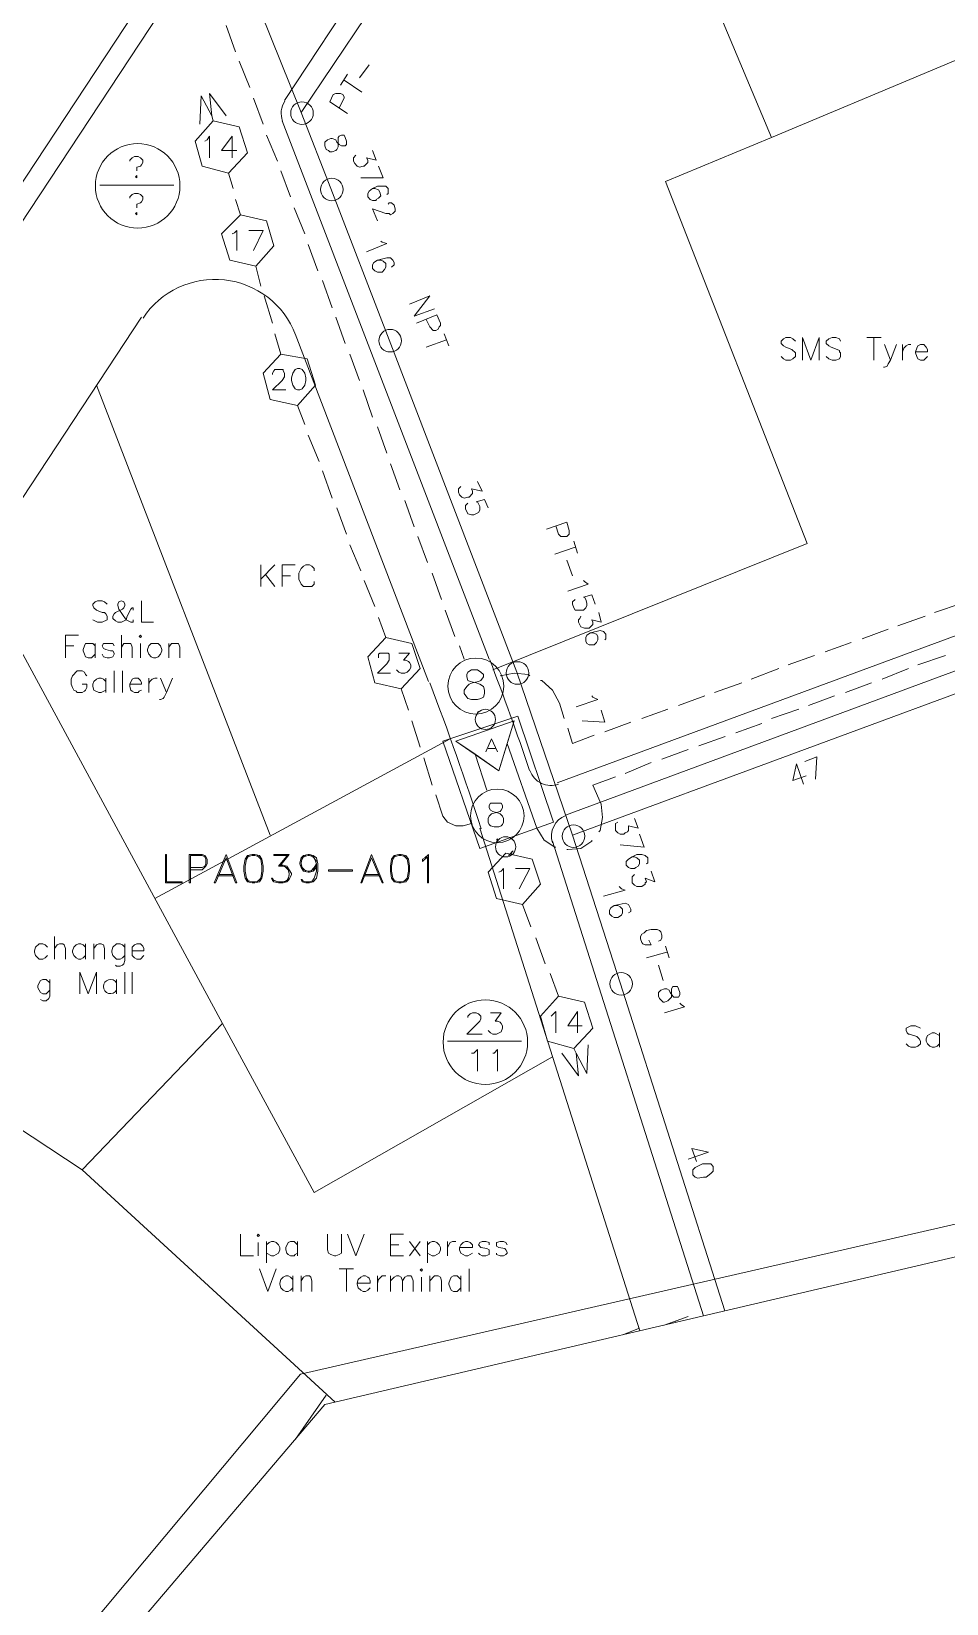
# Model space of a CAD drawing. Header units: millimetres. Extents: x 3.6 to 37.8, y 0.6 to 28.7.
# Drawn here: x 21.89 to 25.09, y 5.29 to 10.79 of the extents above; entities that cross this region are included whole.
import ezdxf

# ---------------------------------------------------------------- set-up
doc = ezdxf.new("R2010")
doc.units = ezdxf.units.MM
for name, color, linetype, true_color in [('PDF_Batangas$Geomap$Actives-Amplifier', 92, 'Continuous', 0x00b800), ('PDF_Batangas$Geomap$Cable-565', 23, 'Continuous', 0xdd8a6e), ('PDF_Batangas$Geomap$LOTS', 254, 'Continuous', 0xdcdcdc), ('PDF_Batangas$Geomap$ROAD', 8, 'Continuous', 0x808080), ('PDF_Batangas$Geomap$SDU', 157, 'Continuous', 0x396472), ('PDF_Batangas$Geomap$Symbols-EndOfLine', 15, 'Continuous', 0x954a4a)]:
    doc.layers.add(name, color=color, linetype=linetype, true_color=true_color)
for name, color, linetype in [('PDF_Batangas$Geomap$BOUNDARY-NODE', 3, 'Continuous'), ('PDF_Batangas$Geomap$NAME-LANDMARK', 7, 'Continuous'), ('PDF_Batangas$Geomap$Passives-Highleg', 7, 'Continuous'), ('PDF_Batangas$Geomap$Passives-Splt2way', 7, 'Continuous'), ('PDF_Batangas$Geomap$Passives-TapOffs', 7, 'Continuous'), ('PDF_Batangas$Geomap$POLE', 7, 'Continuous'), ('PDF_Batangas$Geomap$STRAND', 7, 'Continuous'), ('PDF_Batangas$Geomap$Symbols-SelfTerminating', 7, 'Continuous'), ('PDF_Batangas$Geomap$Symbols-Terminator', 7, 'Continuous'), ('PDF_FRAME-TB', 7, 'Continuous')]:
    doc.layers.add(name, color=color, linetype=linetype)

msp = doc.modelspace()

# ---------------------------------------------------------------- linework, layer by layer
at = {"layer": 'PDF_Batangas$Geomap$Actives-Amplifier', "lineweight": 13}
for points in [[(23.5916, 8.3923), (23.7167, 8.0211), (23.4581, 7.9294), (23.3289, 8.3047)], [(23.4415, 8.2588), (23.4832, 8.1337), (23.4415, 8.2588), (23.3747, 8.3047), (23.5791, 8.3756), (23.5541, 8.2964), (23.6583, 8.0003), (23.5541, 8.2964), (23.5249, 8.2004)], [(23.5791, 8.3756), (23.5249, 8.2004), (23.3747, 8.3047)], [(23.4957, 8.0879), (23.5332, 8.0879), (23.5374, 8.0795), (23.5374, 8.0712), (23.5332, 8.0628), (23.529, 8.0587), (23.5124, 8.0545), (23.4998, 8.0503), (23.4915, 8.042), (23.4873, 8.0337), (23.4873, 8.0211), (23.4915, 8.0128), (23.4957, 8.0086), (23.5082, 8.0045), (23.5249, 8.0045), (23.5332, 8.0086), (23.5374, 8.0128), (23.5415, 8.0211), (23.5415, 8.0337), (23.5374, 8.042), (23.529, 8.0503), (23.5207, 8.0545), (23.504, 8.0587), (23.4957, 8.0628), (23.4915, 8.0712), (23.4915, 8.0795)], [(22.3573, 7.9086), (22.3615, 7.9086), (22.3615, 7.8127), (22.4157, 7.8127), (22.4157, 7.8085), (22.3573, 7.8085)], [(22.57, 7.9086), (22.6075, 7.8085), (22.6033, 7.8085), (22.57, 7.896), (22.5324, 7.8085), (22.5283, 7.8085)], [(22.6617, 7.9086), (22.67, 7.9086), (22.6867, 7.9044), (22.6951, 7.8919), (22.6992, 7.8669), (22.6992, 7.8502), (22.6951, 7.8252), (22.6867, 7.8127), (22.67, 7.8085), (22.6617, 7.8085), (22.645, 7.8127), (22.6367, 7.8252), (22.6325, 7.8502), (22.6325, 7.8669), (22.6367, 7.8919), (22.645, 7.9044)], [(23.0787, 7.9086), (23.1204, 7.8085), (23.1162, 7.8085), (23.0787, 7.896), (23.0453, 7.8085), (23.0412, 7.8085)], [(23.1746, 7.9086), (23.1829, 7.9086), (23.1996, 7.9044), (23.208, 7.8919), (23.2121, 7.8669), (23.2121, 7.8502), (23.208, 7.8252), (23.1996, 7.8127), (23.1829, 7.8085), (23.1746, 7.8085), (23.1579, 7.8127), (23.1496, 7.8252), (23.1454, 7.8502), (23.1454, 7.8669), (23.1496, 7.8919), (23.1579, 7.9044)], [(23.2747, 7.8085), (23.2747, 7.9002), (23.258, 7.8835), (23.258, 7.8919), (23.2663, 7.896), (23.2788, 7.9086), (23.2788, 7.8085)], [(22.9286, 7.8502), (22.9286, 7.8543), (23.012, 7.8543), (23.012, 7.8502)]]:
    msp.add_lwpolyline(points, close=True, dxfattribs=at)
for points in [[(23.479, 8.2672), (23.4998, 8.313), (23.5207, 8.2672)], [(23.5124, 8.2797), (23.4873, 8.2797)], [(22.4449, 7.8627), (22.4866, 7.8627), (22.4949, 7.8669), (22.4991, 7.8752), (22.4991, 7.8919), (22.4949, 7.9002), (22.4866, 7.9044), (22.4449, 7.9044), (22.4449, 7.8085), (22.4407, 7.8085), (22.4407, 7.9086), (22.4866, 7.9086), (22.4949, 7.9044), (22.4991, 7.9002), (22.5033, 7.8919), (22.5033, 7.8752), (22.4991, 7.8669), (22.4866, 7.8543), (22.4449, 7.8543)], [(22.6492, 7.8127), (22.6409, 7.8252), (22.6367, 7.8502), (22.6367, 7.8669), (22.6409, 7.8919), (22.6492, 7.9044)], [(22.645, 7.9002), (22.6617, 7.9044), (22.67, 7.9044), (22.6867, 7.9002)], [(22.6784, 7.9044), (22.6909, 7.8919), (22.6951, 7.8669), (22.6951, 7.8502), (22.6909, 7.8252), (22.6784, 7.8127)], [(22.7868, 7.9044), (22.7368, 7.9044), (22.7368, 7.9086), (22.791, 7.9086), (22.7576, 7.8669)], [(22.791, 7.846), (22.7826, 7.8627), (22.7701, 7.8669), (22.7534, 7.8669), (22.7868, 7.9086)], [(22.8869, 7.8627), (22.8744, 7.8502), (22.8619, 7.846), (22.8577, 7.846), (22.841, 7.8502), (22.8327, 7.8627), (22.8285, 7.8752), (22.8285, 7.8794), (22.8327, 7.896), (22.841, 7.9044), (22.8577, 7.9086), (22.8619, 7.9086), (22.8744, 7.9044), (22.8869, 7.896), (22.891, 7.8752), (22.891, 7.8502), (22.8869, 7.8252), (22.8744, 7.8127), (22.8619, 7.8085), (22.8494, 7.8085), (22.8368, 7.8127), (22.8327, 7.821), (22.8368, 7.821), (22.841, 7.8127)], [(22.8494, 7.8502), (22.8368, 7.8627), (22.8327, 7.8752), (22.8327, 7.8794), (22.8368, 7.896), (22.8494, 7.9044)], [(22.8327, 7.8835), (22.841, 7.9002), (22.8577, 7.9044), (22.8619, 7.9044), (22.8744, 7.9002), (22.8869, 7.8835)], [(22.866, 7.9044), (22.8785, 7.896), (22.8869, 7.8752)], [(22.8702, 7.8127), (22.8785, 7.8252), (22.8869, 7.8502), (22.8869, 7.8752), (22.8785, 7.8627), (22.866, 7.8502)], [(23.1621, 7.8127), (23.1537, 7.8252), (23.1496, 7.8502), (23.1496, 7.8669), (23.1537, 7.8919), (23.1621, 7.9044)], [(23.1579, 7.9002), (23.1746, 7.9044), (23.1829, 7.9044), (23.1996, 7.9002)], [(23.1913, 7.9044), (23.2038, 7.8919), (23.208, 7.8669), (23.208, 7.8502), (23.2038, 7.8252), (23.1913, 7.8127)], [(22.5992, 7.8335), (22.5408, 7.8335)], [(22.5908, 7.8377), (22.545, 7.8377)], [(22.6867, 7.8168), (22.67, 7.8127), (22.6617, 7.8127), (22.645, 7.8168)], [(22.7576, 7.871), (22.7701, 7.871), (22.7826, 7.8669), (22.7993, 7.8418), (22.7993, 7.8377), (22.791, 7.821), (22.7826, 7.8127), (22.7701, 7.8085), (22.7534, 7.8085), (22.7368, 7.8127), (22.7326, 7.8168), (22.7284, 7.8252), (22.7326, 7.8252), (22.7368, 7.8168), (22.7534, 7.8127), (22.7701, 7.8127), (22.7826, 7.8168), (22.791, 7.8335)], [(22.7326, 7.821), (22.7493, 7.8127)], [(22.7743, 7.8669), (22.7868, 7.8543), (22.791, 7.8418), (22.791, 7.8377), (22.7868, 7.821), (22.7743, 7.8127)], [(22.8869, 7.871), (22.8744, 7.8543), (22.8619, 7.8502), (22.8577, 7.8502), (22.841, 7.8543), (22.8327, 7.871)], [(22.8744, 7.8168), (22.8619, 7.8127), (22.8494, 7.8127), (22.8368, 7.8168)], [(23.1079, 7.8335), (23.0495, 7.8335)], [(23.1037, 7.8377), (23.0578, 7.8377)], [(23.1996, 7.8168), (23.1829, 7.8127), (23.1746, 7.8127), (23.1579, 7.8168)]]:
    msp.add_lwpolyline(points, dxfattribs=at)
msp.add_circle((23.5195, 8.0432), 0.0938, dxfattribs=at)
at = {"layer": 'PDF_Batangas$Geomap$BOUNDARY-NODE', "lineweight": 0}
msp.add_lwpolyline([(14.6911, 2.5712), (14.7015, 2.6608), (14.8641, 2.8485), (20.7207, 3.5657), (22.8306, 6.0884), (29.5398, 7.625)], dxfattribs=at)
at = {"layer": 'PDF_Batangas$Geomap$Cable-565', "lineweight": 13}
for points in [[(22.6033, 10.719), (22.57, 10.8108)], [(22.6534, 10.5939), (22.6158, 10.6857)], [(22.6992, 10.4647), (22.6659, 10.5564)], [(22.7493, 10.3354), (22.7117, 10.4271)], [(22.7951, 10.2103), (22.7618, 10.302)], [(22.5783, 10.2937), (22.595, 10.2395)], [(22.6033, 10.202), (22.62, 10.1478)], [(22.8452, 10.081), (22.8077, 10.1728)], [(22.891, 9.9518), (22.8577, 10.0435)], [(22.6742, 9.9685), (22.6909, 9.8976)], [(22.9411, 9.8225), (22.9077, 9.9184)], [(22.7034, 9.8642), (22.7326, 9.7683)], [(22.987, 9.6974), (22.9536, 9.7891)], [(22.7409, 9.7308), (22.7618, 9.6599)], [(23.037, 9.5681), (23.0036, 9.6599)], [(23.0829, 9.4389), (23.0495, 9.5348)], [(22.8202, 9.4806), (22.8452, 9.4139)], [(22.8577, 9.3763), (22.8952, 9.2846)], [(23.1329, 9.3138), (23.0995, 9.4055)], [(22.9077, 9.2512), (22.9411, 9.1553)], [(23.1788, 9.1845), (23.1454, 9.2763)], [(23.2288, 9.0553), (23.1954, 9.147)], [(22.9578, 9.122), (22.9911, 9.0302)], [(23.0036, 8.9927), (23.0412, 8.901)], [(23.2747, 8.9302), (23.2413, 9.0219)], [(23.0537, 8.8676), (23.0912, 8.7759)], [(23.3247, 8.8009), (23.2914, 8.8926)], [(23.3706, 8.6716), (23.3372, 8.7634)], [(25.1469, 8.7884), (25.051, 8.755)], [(23.1037, 8.7384), (23.1287, 8.6675)], [(25.0177, 8.7425), (24.9218, 8.7092)], [(24.7591, 8.6508), (24.6674, 8.6174)], [(24.8884, 8.6967), (24.7967, 8.6633)], [(23.4039, 8.5924), (23.3873, 8.6383)], [(24.6299, 8.6049), (24.5381, 8.5716)], [(25.0885, 8.6049), (24.9926, 8.5716)], [(23.529, 8.534), (23.5791, 8.5424), (23.6291, 8.5382), (23.6333, 8.534)], [(24.5048, 8.559), (24.4089, 8.5215)], [(24.9593, 8.559), (24.8675, 8.5215)], [(23.1829, 8.4882), (23.208, 8.4131)], [(23.6708, 8.5174), (23.675, 8.5174), (23.7125, 8.484), (23.7375, 8.4381), (23.7542, 8.3839)], [(24.3755, 8.509), (24.2796, 8.4757)], [(24.83, 8.509), (24.7383, 8.4757)], [(24.2462, 8.4631), (24.1545, 8.4298)], [(24.7008, 8.4631), (24.609, 8.4298)], [(23.2205, 8.3756), (23.2497, 8.2838)], [(23.9877, 8.3714), (23.896, 8.338)], [(24.117, 8.4173), (24.0252, 8.3839)], [(24.4464, 8.3672), (24.3547, 8.3339)], [(24.5757, 8.4173), (24.4798, 8.3839)], [(23.8584, 8.3255), (23.7834, 8.2964), (23.7667, 8.3506)], [(24.3171, 8.3214), (24.2254, 8.288)], [(24.1879, 8.2755), (24.0961, 8.2421)], [(23.2622, 8.2463), (23.2914, 8.1504)], [(24.0586, 8.2296), (23.9669, 8.1921)], [(23.9335, 8.1796), (23.8543, 8.1504), (23.8835, 8.0837), (23.8876, 8.0378), (23.8793, 7.992), (23.8751, 7.9878)], [(23.429, 8.017), (23.3998, 8.0086), (23.3747, 8.0086), (23.3456, 8.0211), (23.3289, 8.042), (23.3039, 8.117)], [(23.725, 7.9336), (23.7208, 7.9336), (23.6833, 7.9586), (23.6583, 8.0003)], [(23.8501, 7.9586), (23.8501, 7.9544), (23.8126, 7.9294), (23.7667, 7.9252), (23.7625, 7.9252)], [(23.6374, 7.6542), (23.6083, 7.7334)], [(23.6875, 7.5249), (23.6541, 7.6167)], [(23.7334, 7.4123), (23.7042, 7.4916)]]:
    msp.add_lwpolyline(points, dxfattribs=at)
at = {"layer": 'PDF_Batangas$Geomap$LOTS', "lineweight": 0}
for points in [[(24.4536, 12.3639), (24.9009, 12.5329), (25.5931, 10.8858), (24.4798, 10.4188), (23.969, 11.636)], [(23.504, 8.5549), (24.6048, 8.9969), (24.1086, 10.2645), (24.4798, 10.4188)], [(22.7243, 7.9753), (22.1155, 9.5515)], [(21.6943, 8.9093), (22.5575, 7.3164), (22.0654, 6.8036), (20.8395, 7.6125)], [(22.3198, 7.7543), (23.3539, 8.313)], [(23.7125, 7.1997), (22.8785, 6.7243), (22.5575, 7.3164)], [(22.9515, 5.9904), (22.0654, 6.8036)], [(24.0169, 6.249), (23.9617, 6.2269)], [(22.9202, 6.0155), (22.8129, 5.861)]]:
    msp.add_lwpolyline(points, dxfattribs=at)
at = {"layer": 'PDF_Batangas$Geomap$NAME-LANDMARK', "lineweight": 0}
for points in [[(21.9695, 7.5416), (21.9695, 7.6208)], [(21.9445, 7.5541), (21.9362, 7.5458), (21.9278, 7.5416), (21.9153, 7.5416), (21.9028, 7.5541), (21.8986, 7.5666), (21.8986, 7.5708), (21.9028, 7.5833), (21.9153, 7.5958), (21.9278, 7.5958), (21.9362, 7.5916), (21.9445, 7.5833)], [(21.9695, 7.5791), (21.9779, 7.5916), (21.9862, 7.5958), (21.9987, 7.5958), (22.0029, 7.5916), (22.007, 7.5791), (22.007, 7.5416)], [(22.0779, 7.5541), (22.0696, 7.5458), (22.0613, 7.5416), (22.0529, 7.5416), (22.0446, 7.5458), (22.0362, 7.5541), (22.0321, 7.5666), (22.0321, 7.5708), (22.0362, 7.5833), (22.0446, 7.5916), (22.0529, 7.5958), (22.0613, 7.5958), (22.0696, 7.5916), (22.0779, 7.5833)], [(22.0779, 7.5416), (22.0779, 7.5958)], [(22.1071, 7.5416), (22.1071, 7.5958)], [(22.1071, 7.5791), (22.1155, 7.5916), (22.1238, 7.5958), (22.1321, 7.5958), (22.1405, 7.5916), (22.1446, 7.5791), (22.1446, 7.5416)], [(22.2155, 7.5541), (22.2072, 7.5458), (22.1989, 7.5416), (22.1863, 7.5416), (22.1738, 7.5541), (22.1697, 7.5666), (22.1697, 7.5708), (22.1738, 7.5833), (22.1863, 7.5958), (22.1989, 7.5958), (22.2072, 7.5916), (22.2155, 7.5833)], [(22.2155, 7.5958), (22.2155, 7.5374), (22.2114, 7.5249), (22.2072, 7.5208), (22.1989, 7.5166), (22.1863, 7.5166), (22.1822, 7.5208)], [(22.2823, 7.5541), (22.2697, 7.5416), (22.2572, 7.5416), (22.2489, 7.5458), (22.2406, 7.5541), (22.2406, 7.5708), (22.2406, 7.5833), (22.2489, 7.5916), (22.2572, 7.5958), (22.2697, 7.5958), (22.2781, 7.5875), (22.2823, 7.5791), (22.2823, 7.5708), (22.2406, 7.5708)], [(22.0571, 7.4207), (22.0571, 7.4957), (22.0863, 7.4207), (22.1155, 7.4957), (22.1155, 7.4207)], [(22.2155, 7.4207), (22.2155, 7.4957)], [(22.2406, 7.4207), (22.2406, 7.4957)], [(21.9528, 7.4332), (21.9403, 7.4207), (21.9278, 7.4207), (21.9195, 7.4249), (21.9111, 7.4415), (21.9111, 7.4499), (21.9195, 7.4666), (21.9278, 7.4707), (21.9403, 7.4707), (21.9528, 7.4582)], [(21.9528, 7.4707), (21.9528, 7.4123), (21.9487, 7.404), (21.9403, 7.3957), (21.9278, 7.3957), (21.9195, 7.3998)], [(22.1863, 7.4207), (22.1863, 7.4707)], [(24.9509, 7.2456), (24.9593, 7.2372), (24.9676, 7.233), (24.9843, 7.233), (24.9926, 7.2372), (25.001, 7.2456), (25.001, 7.2539), (24.9968, 7.2622), (24.9885, 7.2706), (24.9635, 7.2789), (24.9593, 7.2789), (24.9551, 7.2831), (24.9509, 7.2914), (24.9509, 7.2998), (24.9676, 7.3081), (24.9843, 7.3081), (25.001, 7.2998)], [(25.0677, 7.2456), (25.0594, 7.2372), (25.051, 7.233), (25.0427, 7.233), (25.0343, 7.2372), (25.026, 7.2456), (25.0218, 7.2539), (25.0218, 7.2622), (25.026, 7.2747), (25.0427, 7.2831), (25.051, 7.2831), (25.0677, 7.2747)], [(25.0677, 7.233), (25.0677, 7.2831)], [(22.6659, 6.5033), (22.62, 6.5033), (22.62, 6.5784)], [(22.7117, 6.4783), (22.7117, 6.5534)], [(22.7117, 6.5409), (22.7201, 6.5492), (22.7284, 6.5534), (22.7368, 6.5534), (22.7451, 6.5492), (22.7534, 6.5409), (22.7576, 6.5325), (22.7576, 6.5242), (22.7534, 6.5117), (22.7368, 6.5033), (22.7284, 6.5033), (22.7117, 6.5117)], [(22.8202, 6.5117), (22.8118, 6.5075), (22.8077, 6.5033), (22.7951, 6.5033), (22.7868, 6.5075), (22.7826, 6.5117), (22.7785, 6.5242), (22.7785, 6.5325), (22.7868, 6.5492), (22.7951, 6.5534), (22.8077, 6.5534), (22.8202, 6.5409)], [(22.8202, 6.5033), (22.8202, 6.5534)], [(22.9744, 6.5784), (22.9744, 6.5117), (22.9661, 6.5075), (22.9536, 6.5033), (22.9494, 6.5033), (22.9369, 6.5075), (22.9286, 6.5117), (22.9244, 6.5242), (22.9244, 6.5784)], [(23.0537, 6.5784), (23.0245, 6.5033), (22.9953, 6.5784)], [(23.1913, 6.5033), (23.1454, 6.5033), (23.1454, 6.5784), (23.1913, 6.5784)], [(23.2497, 6.5033), (23.2121, 6.5534)], [(23.2121, 6.5033), (23.2497, 6.5534)], [(23.2747, 6.4783), (23.2747, 6.5534)], [(23.2747, 6.5409), (23.283, 6.5492), (23.2914, 6.5534), (23.2997, 6.5534), (23.308, 6.5492), (23.3164, 6.5409), (23.3205, 6.5325), (23.3205, 6.5242), (23.3164, 6.5117), (23.2997, 6.5033), (23.2914, 6.5033), (23.2747, 6.5117)], [(23.3456, 6.5033), (23.3456, 6.5534)], [(23.3456, 6.5325), (23.3539, 6.5492), (23.3622, 6.5534), (23.3747, 6.5534)], [(23.4331, 6.5117), (23.4164, 6.5033), (23.4081, 6.5033), (23.3914, 6.5117), (23.3873, 6.5242), (23.3873, 6.5325), (23.3914, 6.5409), (23.3998, 6.5492), (23.4081, 6.5534), (23.4164, 6.5534), (23.4248, 6.5492), (23.4331, 6.5409), (23.4331, 6.5325), (23.3873, 6.5325)], [(23.454, 6.5117), (23.4581, 6.5075), (23.4665, 6.5033), (23.479, 6.5033), (23.4915, 6.5075), (23.4915, 6.5242), (23.4832, 6.5283), (23.4623, 6.5325), (23.454, 6.5409), (23.4581, 6.5492), (23.4665, 6.5534), (23.479, 6.5534), (23.4915, 6.5492), (23.4915, 6.5409)], [(23.5165, 6.5117), (23.5165, 6.5075), (23.529, 6.5033), (23.5415, 6.5033), (23.5499, 6.5075), (23.5541, 6.5117), (23.5541, 6.5158), (23.5499, 6.5242), (23.5457, 6.5283), (23.5249, 6.5325), (23.5165, 6.5367), (23.5165, 6.5492), (23.529, 6.5534), (23.5415, 6.5534), (23.5499, 6.5492), (23.5541, 6.5409)], [(22.6826, 6.5033), (22.6826, 6.5492)], [(23.1746, 6.5409), (23.1454, 6.5409)], [(22.7451, 6.4575), (22.7159, 6.3782), (22.6867, 6.4575)], [(23.0161, 6.4575), (22.9661, 6.4575)], [(22.9911, 6.3782), (22.9911, 6.4575)], [(23.4206, 6.3782), (23.4206, 6.4575)], [(22.8035, 6.3907), (22.7951, 6.3824), (22.7868, 6.3782), (22.7785, 6.3782), (22.7701, 6.3824), (22.7618, 6.3907), (22.7576, 6.4032), (22.7576, 6.4074), (22.7618, 6.4199), (22.7701, 6.4283), (22.7785, 6.4324), (22.7868, 6.4324), (22.7951, 6.4283), (22.8035, 6.4199)], [(22.8035, 6.3782), (22.8035, 6.4324)], [(22.8327, 6.3782), (22.8327, 6.4324)], [(22.8327, 6.4158), (22.841, 6.4283), (22.8494, 6.4324), (22.8619, 6.4324), (22.866, 6.4283), (22.8702, 6.4158), (22.8702, 6.3782)], [(23.0745, 6.3907), (23.0662, 6.3824), (23.0578, 6.3782), (23.0495, 6.3782), (23.0412, 6.3824), (23.0328, 6.3907), (23.0287, 6.4032), (23.0287, 6.4074), (23.0328, 6.4199), (23.0412, 6.4283), (23.0495, 6.4324), (23.0578, 6.4324), (23.0662, 6.4283), (23.0704, 6.4241), (23.0745, 6.4158), (23.0745, 6.4074), (23.0287, 6.4074)], [(23.0995, 6.3782), (23.0995, 6.4324)], [(23.0995, 6.4074), (23.1037, 6.4199), (23.1162, 6.4324), (23.1287, 6.4324)], [(23.1454, 6.3782), (23.1454, 6.4324)], [(23.1454, 6.4158), (23.1579, 6.4283), (23.1663, 6.4324), (23.1746, 6.4324), (23.1829, 6.4283), (23.1871, 6.4158), (23.1871, 6.3782)], [(23.1871, 6.4158), (23.1954, 6.4283), (23.2038, 6.4324), (23.2163, 6.4324), (23.2205, 6.4283), (23.2246, 6.4158), (23.2246, 6.3782)], [(23.2538, 6.3782), (23.2538, 6.4283)], [(23.283, 6.3782), (23.283, 6.4324)], [(23.283, 6.4158), (23.2997, 6.4324), (23.3122, 6.4324), (23.3205, 6.4283), (23.3247, 6.4158), (23.3247, 6.3782)], [(23.3914, 6.3907), (23.3789, 6.3782), (23.3664, 6.3782), (23.3581, 6.3824), (23.3539, 6.3907), (23.3497, 6.4032), (23.3497, 6.4074), (23.3539, 6.4199), (23.3581, 6.4283), (23.3664, 6.4324), (23.3789, 6.4324), (23.3914, 6.4199)], [(23.3914, 6.3782), (23.3914, 6.4324)]]:
    msp.add_lwpolyline(points, dxfattribs=at)
for points in [[(22.6784, 6.5742), (22.6826, 6.5784), (22.6867, 6.5742), (22.6826, 6.57)], [(23.2497, 6.4533), (23.2538, 6.4575), (23.258, 6.4533), (23.2538, 6.4491)]]:
    msp.add_lwpolyline(points, close=True, dxfattribs=at)
msp.add_arc((22.1649, 7.4457), 0.0248, 30.288, 329.712, dxfattribs=at)
at = {"layer": 'PDF_Batangas$Geomap$Passives-Highleg', "lineweight": 9}
for points in [[(23.454, 8.4089), (23.4498, 8.4048)], [(23.5582, 7.9044), (23.5749, 7.9211)]]:
    msp.add_lwpolyline(points, close=True, dxfattribs=at)
for points in [[(23.5207, 7.9628), (23.5165, 7.9586), (23.5207, 7.9628), (23.5207, 7.9586)], [(23.5707, 7.9169), (23.5666, 7.9127), (23.5707, 7.9169), (23.5666, 7.9086)], [(23.5707, 7.9127), (23.5666, 7.9127)]]:
    msp.add_lwpolyline(points, dxfattribs=at)
for centre in [(23.4778, 8.381), (23.5487, 7.9348)]:
    msp.add_circle(centre, 0.0354, dxfattribs=at)
at = {"layer": 'PDF_Batangas$Geomap$Passives-Splt2way', "lineweight": 9}
msp.add_lwpolyline([(23.429, 8.5549), (23.4498, 8.5549), (23.4623, 8.5465), (23.4707, 8.5382), (23.4707, 8.5299), (23.4623, 8.5174), (23.454, 8.5132), (23.4331, 8.509), (23.4206, 8.5048), (23.4123, 8.4965), (23.4039, 8.484), (23.4039, 8.4715), (23.4123, 8.459), (23.4164, 8.4548), (23.429, 8.4506), (23.4498, 8.4506), (23.4623, 8.4548), (23.4707, 8.459), (23.4748, 8.4715), (23.4748, 8.484), (23.4707, 8.4965), (23.4581, 8.5048), (23.4456, 8.509), (23.4248, 8.5132), (23.4164, 8.5174), (23.4123, 8.5299), (23.4123, 8.5382), (23.4164, 8.5465)], close=True, dxfattribs=at)
msp.add_circle((23.4444, 8.4978), 0.098, dxfattribs=at)
at = {"layer": 'PDF_Batangas$Geomap$Passives-TapOffs', "lineweight": 9}
for points in [[(22.4616, 10.4063), (22.5241, 10.4772), (22.6158, 10.4563), (22.645, 10.3646), (22.5783, 10.2937), (22.4866, 10.3187)], [(22.5533, 10.081), (22.62, 10.1478), (22.7117, 10.1269), (22.7368, 10.0393), (22.6742, 9.9685), (22.5825, 9.9893)], [(22.6992, 9.5932), (22.7618, 9.6599), (22.8535, 9.6432), (22.8827, 9.5515), (22.8202, 9.4806), (22.7243, 9.5014)], [(22.8202, 9.6098), (22.8285, 9.6098), (22.8368, 9.6057), (22.8452, 9.5932), (22.8494, 9.5765), (22.8494, 9.5681), (22.8452, 9.5515), (22.8368, 9.539), (22.8285, 9.5348), (22.8202, 9.5348), (22.8118, 9.539), (22.8035, 9.5515), (22.7993, 9.5681), (22.7993, 9.5765), (22.8035, 9.5932), (22.8118, 9.6057)], [(23.0662, 8.6007), (23.1287, 8.6675), (23.2205, 8.6466), (23.2497, 8.559), (23.1829, 8.4882), (23.0912, 8.509)], [(23.4873, 7.846), (23.5499, 7.9127), (23.6416, 7.8919), (23.6708, 7.8043), (23.6083, 7.7334), (23.5165, 7.7543)], [(23.6708, 7.3415), (23.7334, 7.4123), (23.8251, 7.3915), (23.8543, 7.2998), (23.7876, 7.2289), (23.6958, 7.2539)]]:
    msp.add_lwpolyline(points, close=True, dxfattribs=at)
for points in [[(22.4949, 10.4063), (22.5033, 10.4105), (22.5116, 10.423), (22.5116, 10.3479)], [(22.6075, 10.3729), (22.5533, 10.3729), (22.5908, 10.423), (22.5908, 10.3479)], [(22.5908, 10.081), (22.5992, 10.0852), (22.6075, 10.0935), (22.6075, 10.0227)], [(22.6492, 10.0935), (22.6992, 10.0935), (22.6659, 10.0227)], [(22.7326, 9.589), (22.7326, 9.5932), (22.7368, 9.6015), (22.7409, 9.6057), (22.7701, 9.6057), (22.7701, 9.6015), (22.7743, 9.5932), (22.7743, 9.5807), (22.766, 9.5681), (22.7326, 9.5348), (22.7785, 9.5348)], [(23.1037, 8.5966), (23.1037, 8.6091), (23.1079, 8.6133), (23.1371, 8.6133), (23.1412, 8.6091), (23.1412, 8.5882), (23.1329, 8.5757), (23.0995, 8.5424), (23.1454, 8.5424)], [(23.1746, 8.6133), (23.2121, 8.6133), (23.1913, 8.5882), (23.1996, 8.5882), (23.208, 8.5841), (23.2121, 8.5799), (23.2163, 8.5716), (23.2163, 8.5632), (23.2121, 8.5549), (23.2038, 8.5465), (23.1954, 8.5424), (23.1829, 8.5424), (23.1746, 8.5465), (23.1663, 8.5549)], [(23.5249, 7.846), (23.5332, 7.8502), (23.5415, 7.8585), (23.5415, 7.7876)], [(23.5832, 7.8585), (23.6333, 7.8585), (23.5958, 7.7876)], [(23.7083, 7.3415), (23.725, 7.3581), (23.725, 7.2831)], [(23.8168, 7.3081), (23.7667, 7.3081), (23.8001, 7.3581), (23.8001, 7.2831)]]:
    msp.add_lwpolyline(points, dxfattribs=at)
at = {"layer": 'PDF_Batangas$Geomap$POLE', "lineweight": 0}
for points in [[(22.9953, 10.6398), (22.9703, 10.6023)], [(23.0704, 10.6732), (23.037, 10.6273)], [(22.9953, 10.5022), (22.9327, 10.5439), (22.9453, 10.5689), (22.9536, 10.5731), (22.9703, 10.5731), (22.9786, 10.5689), (22.9828, 10.5606), (22.9828, 10.5564), (22.9661, 10.523)], [(23.0453, 10.5772), (22.9828, 10.6189)], [(23.0829, 10.3729), (23.0954, 10.3396), (23.062, 10.3479), (23.0662, 10.3396), (23.0662, 10.3312), (23.0537, 10.3187), (23.0495, 10.3187), (23.037, 10.3145), (23.0287, 10.3187), (23.0203, 10.3271), (23.0161, 10.3354), (23.0161, 10.3479), (23.0245, 10.3562)], [(23.1037, 10.3187), (23.1204, 10.277), (23.0412, 10.277)], [(23.0829, 10.2395), (23.0995, 10.2478), (23.1287, 10.2478), (23.1371, 10.2395), (23.1371, 10.2228), (23.1329, 10.2186)], [(23.1371, 10.1853), (23.1412, 10.1895), (23.1496, 10.1895), (23.1579, 10.1811), (23.1621, 10.1686), (23.1621, 10.1603), (23.1537, 10.1519), (23.1454, 10.1478), (23.1412, 10.1519), (23.1287, 10.1519), (23.0829, 10.1686), (23.0995, 10.1269)], [(23.2121, 9.835), (23.283, 9.8642), (23.2288, 9.7933), (23.2997, 9.8183)], [(23.2371, 9.7683), (23.308, 9.7975), (23.3205, 9.7683), (23.3205, 9.76), (23.3164, 9.7558), (23.3122, 9.7475), (23.3039, 9.7433), (23.2955, 9.7433), (23.283, 9.7558), (23.2705, 9.7808)], [(23.2705, 9.6849), (23.3414, 9.7099)], [(23.3497, 9.6891), (23.3331, 9.7308)], [(23.6917, 9.0469), (23.7625, 9.0719), (23.7709, 9.0428), (23.7709, 9.0302), (23.7625, 9.0219), (23.7417, 9.0219), (23.7334, 9.0302), (23.725, 9.0594)], [(23.7208, 8.9594), (23.7917, 8.9844)], [(23.8001, 8.9635), (23.7876, 9.0052)], [(23.7834, 8.8843), (23.7625, 8.9385)], [(23.8209, 8.8676), (23.8251, 8.8634), (23.8376, 8.8551), (23.7667, 8.8301)], [(23.7917, 8.8009), (23.7834, 8.7926), (23.7834, 8.7842), (23.7876, 8.7717), (23.7917, 8.7634), (23.8209, 8.7634), (23.8293, 8.7717), (23.8334, 8.7801), (23.8334, 8.7884), (23.8293, 8.8009), (23.8251, 8.8092), (23.8209, 8.8092), (23.8501, 8.8176), (23.8626, 8.7842)], [(23.8751, 8.755), (23.8835, 8.7217), (23.8501, 8.73), (23.8543, 8.7217), (23.8543, 8.7133), (23.8418, 8.7008), (23.8251, 8.7008), (23.8126, 8.705), (23.8042, 8.7217), (23.8042, 8.73), (23.8084, 8.7342), (23.8126, 8.7425)], [(23.8459, 8.6841), (23.8793, 8.6925), (23.8918, 8.6883), (23.9001, 8.68), (23.9001, 8.6633), (23.896, 8.6591)], [(24.0002, 8.0337), (24.0127, 8.0003), (23.9794, 8.0086), (23.9794, 7.992), (23.9752, 7.9878), (23.9669, 7.9836), (23.9627, 7.9794), (23.9502, 7.9794), (23.9418, 7.9836), (23.9335, 7.992), (23.9335, 8.017), (23.9418, 8.0211)], [(24.0169, 7.9794), (24.0336, 7.9336), (23.9502, 7.9419)], [(23.9919, 7.9002), (24.0086, 7.9086), (24.0252, 7.9086), (24.0378, 7.9044), (24.0461, 7.896), (24.0461, 7.8794), (24.0419, 7.8752)], [(24.0586, 7.8502), (24.0711, 7.8127), (24.0378, 7.8252), (24.0419, 7.8127), (24.0378, 7.8085), (24.0378, 7.8043), (24.0252, 7.796), (24.0086, 7.796), (24.0002, 7.8001), (23.9919, 7.8085), (23.9919, 7.8293), (24.0002, 7.8377)], [(24.0503, 7.6083), (24.0586, 7.5916), (24.0378, 7.5916), (24.0294, 7.5958), (24.0252, 7.6), (24.0211, 7.6125), (24.0211, 7.6208), (24.0252, 7.6292), (24.0336, 7.6333), (24.0419, 7.6417), (24.0586, 7.6459), (24.0795, 7.6459), (24.0878, 7.6417), (24.092, 7.6375), (24.0961, 7.625), (24.0961, 7.6167), (24.092, 7.6083), (24.0836, 7.6042)], [(24.0419, 7.5458), (24.1128, 7.5666)], [(24.1211, 7.5458), (24.1086, 7.5875)], [(24.1003, 7.4666), (24.0836, 7.5208)], [(24.1587, 7.3873), (24.1628, 7.3832), (24.1754, 7.3748), (24.1045, 7.354)]]:
    msp.add_lwpolyline(points, dxfattribs=at)
for points in [[(23.0912, 10.2395), (23.1037, 10.2353), (23.1079, 10.227), (23.1121, 10.2145), (23.1037, 10.2061), (23.0954, 10.202), (23.0954, 10.1978), (23.0829, 10.1978), (23.0745, 10.202), (23.0662, 10.2103), (23.0662, 10.2228), (23.0704, 10.2312), (23.0829, 10.2395)], [(23.8543, 8.6841), (23.8668, 8.68), (23.871, 8.6716), (23.871, 8.6591), (23.8668, 8.6508), (23.8584, 8.6424), (23.8418, 8.6424), (23.8334, 8.6466), (23.8293, 8.655), (23.8293, 8.6675), (23.8334, 8.6758), (23.8459, 8.6841)], [(24.0002, 7.9002), (24.0086, 7.896), (24.0169, 7.8877), (24.0169, 7.8752), (24.0127, 7.8669), (24.0044, 7.8627), (24.0002, 7.8585), (23.9877, 7.8585), (23.9794, 7.8627), (23.971, 7.871), (23.971, 7.8835), (23.9794, 7.8919), (23.9919, 7.9002)], [(24.1545, 7.4374), (24.1587, 7.4249), (24.1587, 7.4165), (24.1545, 7.4082), (24.1378, 7.4082), (24.1337, 7.4123), (24.1253, 7.4249), (24.1211, 7.4332), (24.1128, 7.4374), (24.1045, 7.4374), (24.092, 7.4332), (24.0836, 7.4249), (24.0836, 7.4123), (24.0878, 7.404), (24.1003, 7.3915), (24.1045, 7.3915), (24.117, 7.3957), (24.1295, 7.4082), (24.1295, 7.4374), (24.1337, 7.4457), (24.1503, 7.4457)]]:
    msp.add_lwpolyline(points, close=True, dxfattribs=at)
for centre in [(22.8356, 10.5035), (22.9399, 10.2367), (23.1442, 9.7071), (23.5904, 8.5436), (23.7864, 7.9723), (23.9532, 7.4553)]:
    msp.add_circle(centre, 0.0396, dxfattribs=at)
at = {"layer": 'PDF_Batangas$Geomap$ROAD', "lineweight": 0}
for points in [[(20.2432, 7.8168), (23.0453, 12.0659)], [(23.1079, 12.0242), (20.3058, 7.7751)], [(22.7743, 10.5481), (23.3321, 11.3938)], [(23.4915, 8.5924), (22.766, 10.4772)], [(23.2788, 8.5132), (22.8118, 9.7308)], [(23.7584, 8.0462), (26.6314, 9.1095), (26.8065, 9.172), (27.4153, 9.3847)], [(26.3937, 9.1428), (23.7292, 8.1587)], [(24.0191, 6.2403), (23.4581, 8.0003)], [(24.2413, 6.2924), (23.7125, 7.9544)]]:
    msp.add_lwpolyline(points, dxfattribs=at)
msp.add_lwpolyline([(22.2739, 9.7891), (20.7519, 7.4791, -0.013376), (20.5597, 7.202)], format="xyb", dxfattribs=at)
for centre, radius, start, end in [((22.8398, 10.5035), 0.0771, 146.5796, 201.0443), ((22.5312, 9.6195), 0.3023, 21.0443, 146.5796), ((14.6367, 5.1824), 9.4892, 18.55598, 21.04418), ((14.6381, 5.1829), 9.2626, 17.69337, 21.04447), ((23.7071, 8.2267), 0.0771, 198.5559, 290.2863), ((23.7864, 7.9723), 0.0771, 110.2863, 197.6935)]:
    msp.add_arc(centre, radius, start, end, dxfattribs=at)
at = {"layer": 'PDF_Batangas$Geomap$SDU', "lineweight": 0}
for points in [[(24.5131, 9.6515), (24.5215, 9.6432), (24.5298, 9.639), (24.5465, 9.639), (24.5548, 9.6432), (24.5632, 9.6515), (24.5632, 9.6641), (24.5506, 9.6766), (24.5298, 9.6849), (24.5215, 9.6891), (24.5131, 9.6974), (24.5131, 9.7058), (24.5215, 9.7141), (24.5298, 9.7183), (24.5465, 9.7183), (24.5548, 9.7141), (24.5632, 9.7058)], [(24.5882, 9.639), (24.5882, 9.7183), (24.6174, 9.639), (24.6465, 9.7183), (24.6465, 9.639)], [(24.6716, 9.6515), (24.6799, 9.6432), (24.6924, 9.639), (24.7049, 9.639), (24.7174, 9.6432), (24.7216, 9.6515), (24.7216, 9.6641), (24.7174, 9.6682), (24.7174, 9.6724), (24.7091, 9.6766), (24.6882, 9.6849), (24.6799, 9.6891), (24.6716, 9.6974), (24.6716, 9.7058), (24.6799, 9.7141), (24.6924, 9.7183), (24.7049, 9.7183), (24.7174, 9.7141), (24.7216, 9.7058)], [(24.8634, 9.7183), (24.8133, 9.7183)], [(24.8384, 9.639), (24.8384, 9.7183)], [(24.9176, 9.6932), (24.8967, 9.639), (24.8759, 9.6932)], [(24.9384, 9.639), (24.9384, 9.6932)], [(24.9384, 9.6682), (24.9426, 9.6807), (24.9509, 9.6891), (24.9593, 9.6932), (24.9676, 9.6932)], [(25.026, 9.6515), (25.0135, 9.639), (25.001, 9.639), (24.9926, 9.6432), (24.9885, 9.6515), (24.9843, 9.6641), (24.9843, 9.6682), (24.9885, 9.6807), (24.9926, 9.6891), (25.001, 9.6932), (25.0135, 9.6932), (25.0218, 9.6849), (25.026, 9.6766), (25.026, 9.6682), (24.9843, 9.6682)], [(24.8967, 9.639), (24.8884, 9.6265), (24.8842, 9.6182), (24.8759, 9.614), (24.8717, 9.614)], [(22.6909, 8.8468), (22.6909, 8.9218)], [(22.6909, 8.8718), (22.7409, 8.9218)], [(22.766, 8.8468), (22.766, 8.9218), (22.8118, 8.9218)], [(22.8785, 8.8634), (22.8785, 8.8551), (22.8702, 8.8468), (22.841, 8.8468), (22.8327, 8.8551), (22.8243, 8.8718), (22.8243, 8.8926), (22.8327, 8.9093), (22.841, 8.9177), (22.8494, 8.9218), (22.8619, 8.9218), (22.8702, 8.9177), (22.8785, 8.9093), (22.8785, 8.901)], [(22.7409, 8.8468), (22.7076, 8.8885)], [(22.7951, 8.8843), (22.766, 8.8843)], [(22.103, 8.73), (22.1196, 8.7217), (22.1363, 8.7217), (22.153, 8.73), (22.153, 8.7425), (22.1488, 8.7509), (22.1446, 8.755), (22.1363, 8.755), (22.1155, 8.7634), (22.1071, 8.7717), (22.103, 8.7801), (22.103, 8.7842), (22.1113, 8.7926), (22.1196, 8.7967), (22.1363, 8.7967), (22.1446, 8.7926), (22.153, 8.7842)], [(22.2447, 8.73), (22.2447, 8.7217), (22.2364, 8.7217), (22.2197, 8.73), (22.203, 8.7217), (22.1905, 8.7217), (22.1822, 8.7258), (22.1738, 8.7342), (22.1738, 8.7425), (22.178, 8.7509), (22.1822, 8.755), (22.2072, 8.7675), (22.2114, 8.7717), (22.2155, 8.7801), (22.2155, 8.7842), (22.2114, 8.7926), (22.203, 8.7967), (22.1947, 8.7926), (22.1905, 8.7842), (22.1905, 8.7801), (22.1947, 8.7675), (22.2197, 8.73), (22.2239, 8.7425), (22.2364, 8.7675), (22.2406, 8.7717), (22.2447, 8.7717), (22.2447, 8.7634)], [(22.3156, 8.7217), (22.2739, 8.7217), (22.2739, 8.7967)], [(22.007, 8.5966), (22.007, 8.6758), (22.0529, 8.6758)], [(22.1113, 8.6091), (22.0988, 8.5966), (22.0863, 8.5966), (22.0779, 8.6007), (22.0738, 8.6091), (22.0696, 8.6216), (22.0696, 8.6258), (22.0738, 8.6383), (22.0779, 8.6466), (22.103, 8.6466), (22.1113, 8.6383)], [(22.1113, 8.5966), (22.1113, 8.6466)], [(22.1363, 8.6091), (22.1405, 8.6007), (22.153, 8.5966), (22.1613, 8.5966), (22.1738, 8.6007), (22.178, 8.6091), (22.178, 8.6133), (22.1738, 8.6216), (22.1655, 8.6216), (22.1488, 8.6258), (22.1405, 8.6299), (22.1363, 8.6383), (22.1405, 8.6466), (22.1738, 8.6466), (22.178, 8.6383)], [(22.203, 8.5966), (22.203, 8.6758)], [(22.203, 8.6341), (22.2114, 8.6466), (22.2364, 8.6466), (22.2406, 8.6341), (22.2406, 8.5966)], [(22.2697, 8.5966), (22.2697, 8.6466)], [(22.3698, 8.5966), (22.3698, 8.6466)], [(22.3698, 8.6341), (22.3782, 8.6466), (22.4032, 8.6466), (22.4073, 8.6341), (22.4073, 8.5966)], [(22.0362, 8.6383), (22.007, 8.6383)], [(22.0654, 8.5048), (22.0821, 8.5048), (22.0821, 8.4923), (22.0779, 8.484), (22.0738, 8.4798), (22.0654, 8.4757), (22.0487, 8.4757), (22.0446, 8.4798), (22.0362, 8.484), (22.0321, 8.4923), (22.0279, 8.5048), (22.0279, 8.5215), (22.0321, 8.534), (22.0487, 8.5507), (22.0654, 8.5507), (22.0738, 8.5465), (22.0779, 8.5382), (22.0821, 8.534)], [(22.178, 8.4757), (22.178, 8.5507)], [(22.2072, 8.4757), (22.2072, 8.5507)], [(22.1488, 8.484), (22.1321, 8.4757), (22.1238, 8.4757), (22.1071, 8.484), (22.103, 8.4965), (22.103, 8.5048), (22.1071, 8.5132), (22.1155, 8.5215), (22.1238, 8.5257), (22.1321, 8.5257), (22.1405, 8.5215), (22.1488, 8.5132)], [(22.1488, 8.4757), (22.1488, 8.5257)], [(22.2739, 8.484), (22.2656, 8.4798), (22.2614, 8.4757), (22.2489, 8.4757), (22.2406, 8.4798), (22.2364, 8.484), (22.2322, 8.4965), (22.2322, 8.5048), (22.2406, 8.5215), (22.2489, 8.5257), (22.2614, 8.5257), (22.2697, 8.5174), (22.2739, 8.509), (22.2739, 8.5048), (22.2322, 8.5048)], [(22.2989, 8.4757), (22.2989, 8.5257)], [(22.2989, 8.5048), (22.3031, 8.5132), (22.3114, 8.5215), (22.3198, 8.5257), (22.3281, 8.5257)], [(22.3823, 8.5257), (22.3615, 8.4757), (22.3406, 8.5257)], [(22.3615, 8.4757), (22.3531, 8.459), (22.349, 8.4548), (22.3406, 8.4506), (22.3365, 8.4506)]]:
    msp.add_lwpolyline(points, dxfattribs=at)
for points in [[(22.2656, 8.6716), (22.2697, 8.6758), (22.2739, 8.6716), (22.2697, 8.6675)], [(22.3073, 8.6466), (22.3323, 8.6466), (22.3406, 8.6383), (22.3448, 8.6258), (22.3448, 8.6216), (22.3406, 8.6091), (22.3323, 8.6007), (22.324, 8.5966), (22.3156, 8.5966), (22.3073, 8.6007), (22.2989, 8.6091), (22.2948, 8.6216), (22.2948, 8.6258), (22.2989, 8.6383)]]:
    msp.add_lwpolyline(points, close=True, dxfattribs=at)
at = {"layer": 'PDF_Batangas$Geomap$STRAND', "color": 254, "lineweight": 0, "true_color": 0xdcdcdc}
for points in [[(22.8327, 10.5064), (22.2656, 11.9158), (23.3414, 13.4878), (24.3505, 14.9306), (24.7091, 15.4559), (25.7265, 16.9362), (26.352, 17.8494), (26.8607, 18.5917), (27.9574, 20.1887), (29.0958, 21.8441), (29.6545, 22.6364), (30.5221, 23.8659)], [(23.399, 11.3478), (22.8327, 10.5064), (22.9369, 10.2395), (23.1412, 9.7099), (23.5874, 8.5465), (23.7834, 7.9753), (23.9502, 7.4582), (24.3158, 6.3098)], [(30.993, 10.5439), (29.3793, 9.9851), (27.6572, 9.3888), (26.4396, 8.9594), (25.3638, 8.559), (23.7834, 7.9753)]]:
    msp.add_lwpolyline(points, dxfattribs=at)
at = {"layer": 'PDF_Batangas$Geomap$STRAND', "lineweight": 0}
for points in [[(22.987, 10.4188), (22.9911, 10.4063), (22.9911, 10.3938), (22.987, 10.3896), (22.9744, 10.3896), (22.9661, 10.3938), (22.9578, 10.4021), (22.9536, 10.4105), (22.9411, 10.4146), (22.9369, 10.4146), (22.9244, 10.4105), (22.9161, 10.4021), (22.9161, 10.3896), (22.9202, 10.3771), (22.9286, 10.3729), (22.9327, 10.3688), (22.9411, 10.3688), (22.9536, 10.3729), (22.9578, 10.3771), (22.9619, 10.3854), (22.9619, 10.4188), (22.9661, 10.423), (22.9744, 10.4271), (22.9828, 10.4271)], [(23.1121, 9.9893), (23.1204, 9.9851), (23.1287, 9.9768), (23.1287, 9.9643), (23.1246, 9.9559), (23.1162, 9.9476), (23.0995, 9.9476), (23.0912, 9.9518), (23.0829, 9.9601), (23.0829, 9.9726), (23.087, 9.981), (23.0995, 9.9893)], [(23.9418, 7.7293), (23.9502, 7.7251), (23.9585, 7.7167), (23.9585, 7.7042), (23.9544, 7.6959), (23.9418, 7.6876), (23.9293, 7.6876), (23.921, 7.6917), (23.9127, 7.7001), (23.9127, 7.7126), (23.9168, 7.7209), (23.9293, 7.7293)], [(24.2754, 6.8161), (24.2754, 6.7994), (24.2671, 6.791), (24.2504, 6.7785), (24.2421, 6.7785), (24.2212, 6.7744), (24.2129, 6.7785), (24.2045, 6.7869), (24.2045, 6.8036), (24.2129, 6.8119), (24.2379, 6.8244), (24.2671, 6.8244)]]:
    msp.add_lwpolyline(points, close=True, dxfattribs=at)
for points in [[(23.1121, 10.056), (23.1162, 10.0518), (23.1329, 10.0477), (23.062, 10.0185)], [(23.0995, 9.9893), (23.1329, 9.9976), (23.1454, 9.9976), (23.1537, 9.9893), (23.1579, 9.981), (23.1579, 9.9726), (23.1496, 9.9643)], [(23.4498, 9.2137), (23.4665, 9.1804), (23.429, 9.1887), (23.4331, 9.1804), (23.4331, 9.172), (23.4206, 9.1595), (23.4164, 9.1595), (23.4039, 9.1553), (23.3956, 9.1595), (23.3873, 9.1678), (23.3831, 9.1762), (23.3831, 9.1887), (23.3914, 9.197)], [(23.4164, 9.1387), (23.4081, 9.1303), (23.4081, 9.1178), (23.4164, 9.1011), (23.429, 9.097), (23.4373, 9.097), (23.454, 9.1053), (23.4581, 9.1136), (23.4581, 9.1261), (23.4498, 9.1428), (23.4456, 9.1428), (23.4748, 9.1512), (23.4873, 9.122)], [(23.8501, 8.4631), (23.8543, 8.459), (23.871, 8.4506), (23.7959, 8.4256)], [(23.8835, 8.4131), (23.896, 8.3714), (23.8168, 8.3756)], [(24.6007, 8.1838), (24.5548, 8.1671), (24.5673, 8.2255), (24.5923, 8.1546)], [(24.5965, 8.2338), (24.6382, 8.2505), (24.634, 8.1713)], [(23.946, 7.796), (23.9544, 7.7876), (23.9669, 7.7835), (23.8918, 7.7626)], [(23.9293, 7.7293), (23.946, 7.7334), (23.9669, 7.7376), (23.9794, 7.7334), (23.9877, 7.7167), (23.9877, 7.7084), (23.9794, 7.7042)], [(24.2171, 6.8327), (24.2004, 6.8786), (24.2588, 6.8661), (24.1879, 6.8411)]]:
    msp.add_lwpolyline(points, dxfattribs=at)
at = {"layer": 'PDF_Batangas$Geomap$Symbols-EndOfLine', "lineweight": 0}
for points in [[(22.2322, 10.3354), (22.2322, 10.3396), (22.2406, 10.3479), (22.2489, 10.3521), (22.2614, 10.3521), (22.2697, 10.3479), (22.2781, 10.3396), (22.2781, 10.3312), (22.2739, 10.3229), (22.2697, 10.3187), (22.2572, 10.3145), (22.2572, 10.302)], [(22.3865, 10.252), (22.128, 10.252)], [(22.2322, 10.2061), (22.2322, 10.2103), (22.2406, 10.2186), (22.2489, 10.2228), (22.2614, 10.2228), (22.2697, 10.2186), (22.2781, 10.2103), (22.2781, 10.202), (22.2739, 10.1936), (22.2697, 10.1895), (22.2572, 10.1853), (22.2572, 10.1728)], [(23.4164, 7.3373), (23.4164, 7.3415), (23.4248, 7.3498), (23.4331, 7.354), (23.4456, 7.354), (23.454, 7.3498), (23.4623, 7.3415), (23.4623, 7.3331), (23.4581, 7.3248), (23.4123, 7.2789), (23.4665, 7.2789)], [(23.4957, 7.354), (23.5332, 7.354), (23.5124, 7.3248), (23.5207, 7.3248), (23.529, 7.3206), (23.5332, 7.3164), (23.5374, 7.3081), (23.5374, 7.2998), (23.5332, 7.2873), (23.5165, 7.2789), (23.504, 7.2789), (23.4957, 7.2831), (23.4873, 7.2914)], [(23.6041, 7.2539), (23.3456, 7.2539)], [(23.429, 7.2122), (23.4373, 7.2122), (23.4498, 7.2247), (23.4498, 7.1496)], [(23.504, 7.2122), (23.5082, 7.2122), (23.5207, 7.2247), (23.5207, 7.1496)]]:
    msp.add_lwpolyline(points, dxfattribs=at)
for points in [[(22.2572, 10.2854), (22.2572, 10.277), (22.2531, 10.2812)], [(22.2572, 10.1561), (22.2572, 10.1478), (22.2531, 10.1519)]]:
    msp.add_lwpolyline(points, close=True, dxfattribs=at)
for centre in [(22.2602, 10.2492), (23.4778, 7.2509)]:
    msp.add_circle(centre, 0.148, dxfattribs=at)
at = {"layer": 'PDF_Batangas$Geomap$Symbols-SelfTerminating', "lineweight": 9}
for points in [[(24.1043, 6.2603), (24.1879, 6.2907)], [(24.142, 6.274), (24.1434, 6.2694)]]:
    msp.add_lwpolyline(points, dxfattribs=at)
at = {"layer": 'PDF_Batangas$Geomap$Symbols-Terminator', "lineweight": 9}
for points in [[(22.5241, 10.4772), (22.5199, 10.4939), (22.5116, 10.5731), (22.57, 10.4939)], [(22.4782, 10.4647), (22.4824, 10.5647), (22.5199, 10.4939)], [(23.7876, 7.2289), (23.7959, 7.2122), (23.8042, 7.133), (23.7459, 7.2122)], [(23.8376, 7.2414), (23.8334, 7.1413), (23.7959, 7.2122)]]:
    msp.add_lwpolyline(points, dxfattribs=at)
at = {"layer": 'PDF_FRAME-TB', "color": 254, "lineweight": 0, "true_color": 0xdcdcdc}
msp.add_lwpolyline([(32.0772, 12.0492), (27.6864, 10.7357), (25.7766, 14.3509), (23.6583, 11.1694), (22.9494, 11.6572), (26.8065, 17.2573), (30.8888, 23.166), (28.4202, 27.8737), (16.5279, 23.8748), (11.8327, 19.4465), (8.4176, 16.9779), (12.4748, 2.567), (14.7224, 2.5712), (14.8891, 2.7755), (20.7603, 3.451), (22.9161, 5.9821), (29.5419, 7.5333), (33.4199, 8.7675)], close=True, dxfattribs=at)

doc.saveas('drawing.dxf')
